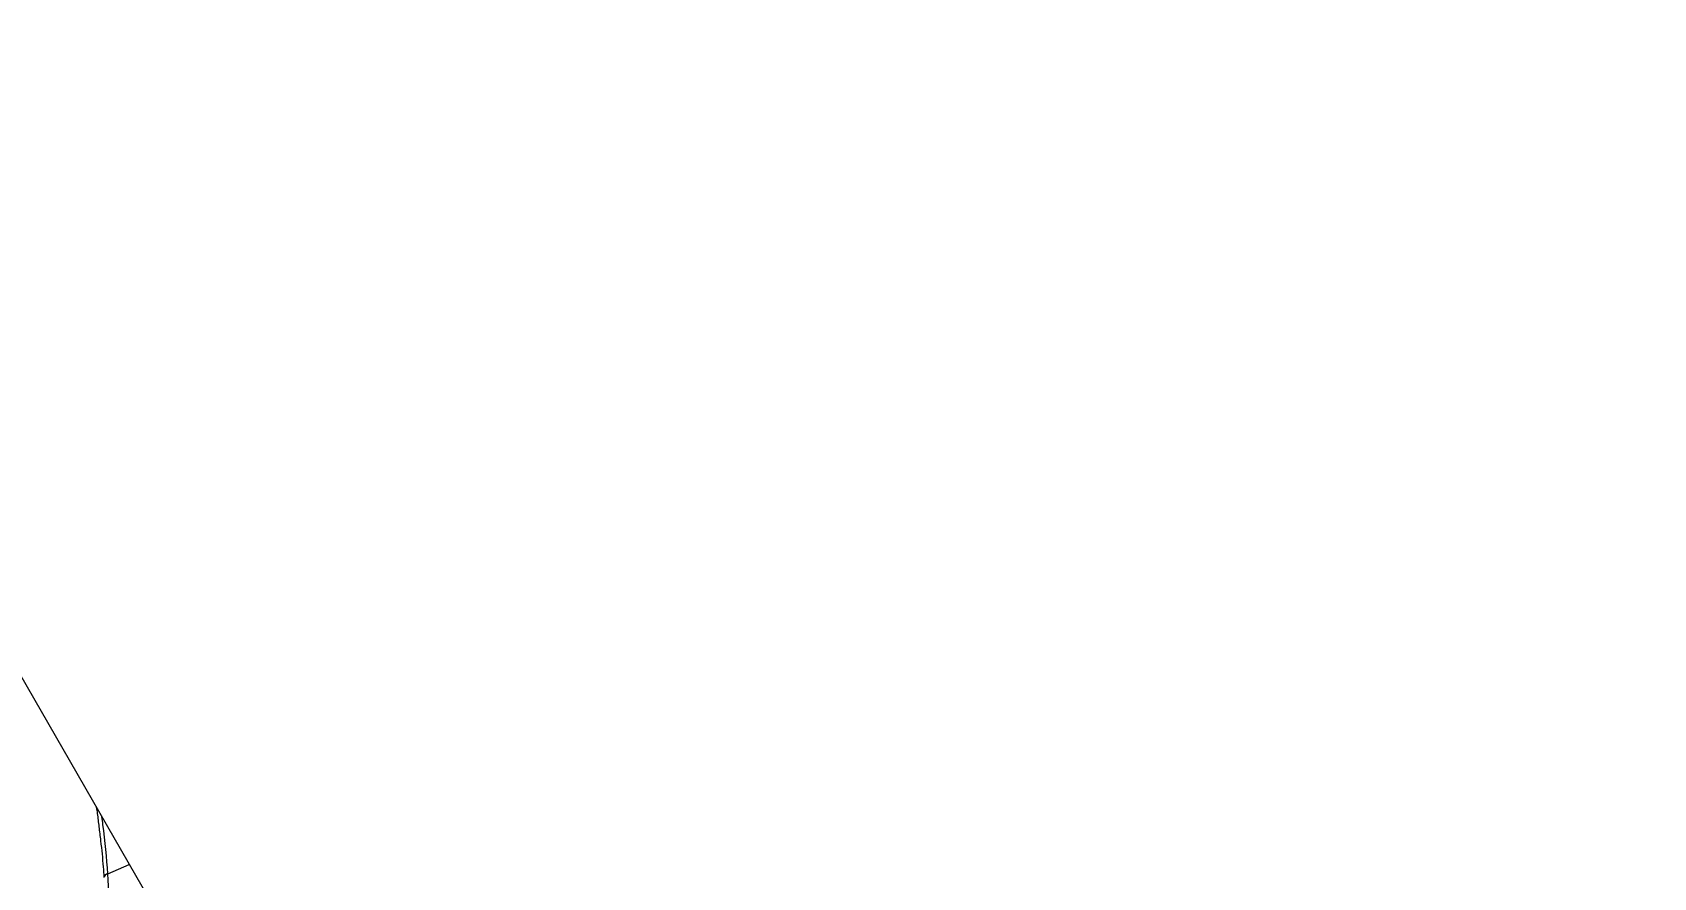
# Model space of a CAD drawing. Header units: millimetres. Extents: x -10881 to 8954, y -8695 to 5624.
# Drawn here: x 2408.6 to 2623, y -3226.7 to -3115 of the extents above; entities that cross this region are included whole.
import ezdxf

# ---------------------------------------------------------------- set-up
doc = ezdxf.new("R2010")
doc.units = ezdxf.units.MM
for name, color, linetype in [('DIKOM_ОБЪЕКТ', 7, 'Continuous'), ('DIKOM_РАЗМЕР_ЗОНА', 7, 'Continuous'), ('DIKOM_РАЗМЕР_ОБЪЕКТА', 7, 'Continuous')]:
    doc.layers.add(name, color=color, linetype=linetype)
doc.styles.add('style1', font='arial.ttf', dxfattribs={"width": 0.8})
doc.dimstyles.new('1-50', dxfattribs={"dimtxt": 300, "dimasz": 200, "dimexe": 100, "dimexo": 0, "dimgap": 100, "dimtad": 1, "dimtxsty": 'style1', "dimcen": 200, "dimclrd": 7, "dimclre": 7, "dimclrt": 7, "dimadec": 1, "dimazin": 2, "dimtfac": 1, "dimtmove": 0, "dimatfit": 2, "dimfxl": 0, "dimlwd": 25, "dimlwe": 18, "dimarcsym": 0})

# ---------------------------------------------------------------- blocks, each defined once
blk = doc.blocks.new('*D10')
at = {"layer": 'Defpoints', "color": 0, "transparency": 16777216}
for p in [(-7152.73, 2730.8), (7385.22, 911.28), (7385.22, -7693.77)]:
    blk.add_point(p, dxfattribs=at)
at = {"layer": 'DIKOM_РАЗМЕР_ОБЪЕКТА', "color": 7, "lineweight": 18, "transparency": 16777216}
for p, q in [((-7152.73, 2730.8), (-7152.73, -7793.77)), ((7385.22, 911.28), (7385.22, -7793.77))]:
    blk.add_line(p, q, dxfattribs=at)
at = {"layer": 'DIKOM_РАЗМЕР_ОБЪЕКТА', "color": 7, "lineweight": 25, "transparency": 16777216}
blk.add_line((-6952.73, -7693.77), (7185.22, -7693.77), dxfattribs=at)
at = {"layer": 'DIKOM_РАЗМЕР_ОБЪЕКТА', "color": 7, "transparency": 16777216}
for points in [[(-6952.73, -7660.43), (-6952.73, -7727.1), (-7152.73, -7693.77)], [(7185.22, -7660.43), (7185.22, -7727.1), (7385.22, -7693.77)]]:
    blk.add_solid(points, dxfattribs=at)
at = {"layer": 'DIKOM_РАЗМЕР_ОБЪЕКТА', "color": 7, "transparency": 16777216, "insert": (116.24, -7440.59), "char_height": 300, "attachment_point": 5, "style": 'style1'}
blk.add_mtext('14500', dxfattribs=at)
blk = doc.blocks.new('*D12')
at = {"layer": 'Defpoints', "color": 0, "transparency": 16777216}
for p in [(-9113.32, 3014.05), (8954.2, 2756.48), (8954.2, -8594.51)]:
    blk.add_point(p, dxfattribs=at)
at = {"layer": 'DIKOM_РАЗМЕР_ЗОНА', "color": 7, "lineweight": 18, "transparency": 16777216}
for p, q in [((-9113.32, 3014.05), (-9113.32, -8694.51)), ((8954.2, 2756.48), (8954.2, -8694.51))]:
    blk.add_line(p, q, dxfattribs=at)
at = {"layer": 'DIKOM_РАЗМЕР_ЗОНА', "color": 7, "lineweight": 25, "transparency": 16777216}
blk.add_line((-8913.32, -8594.51), (8754.2, -8594.51), dxfattribs=at)
at = {"layer": 'DIKOM_РАЗМЕР_ЗОНА', "color": 7, "transparency": 16777216}
for points in [[(-8913.32, -8561.18), (-8913.32, -8627.85), (-9113.32, -8594.51)], [(8754.2, -8561.18), (8754.2, -8627.85), (8954.2, -8594.51)]]:
    blk.add_solid(points, dxfattribs=at)
at = {"layer": 'DIKOM_РАЗМЕР_ЗОНА', "color": 7, "transparency": 16777216, "insert": (-79.56, -8341.34), "char_height": 300, "attachment_point": 5, "style": 'style1'}
blk.add_mtext('18000', dxfattribs=at)

msp = doc.modelspace()

# ---------------------------------------------------------------- linework, layer by layer
at = {"layer": 'DIKOM_ОБЪЕКТ', "color": 7, "linetype": 'Continuous', "lineweight": 15}
for p, q in [((2317.139, -3044.411), (2448.205, -3271.4)), ((2418.541, -3226.17), (2421.387, -3224.954))]:
    msp.add_line(p, q, dxfattribs=at)
msp.add_arc((2418.657, -3226.787), 0.628, 100.59477, 169.44061, dxfattribs=at)
for points, knots in [([(2417.025, -3217.4), (2417.066, -3217.667), (2417.201, -3218.537), (2417.297, -3219.371), (2417.363, -3219.949)], [0, 0, 0, 0, 0.30660708, 1, 1, 1, 1]), ([(2417.363, -3219.949), (2417.442, -3220.568), (2417.675, -3222.39), (2417.893, -3224.637), (2417.997, -3226.205), (2418.028, -3226.669)], [0, 0, 0, 0, 0.2656324, 0.7824593, 1, 1, 1, 1]), ([(2418.541, -3226.17), (2418.386, -3224.056), (2418.208, -3221.639), (2417.803, -3218.991), (2417.752, -3218.659)], [0, 0, 0, 0, 0.8747274, 1, 1, 1, 1]), ([(2418.654, -3237.924), (2418.737, -3236.179), (2418.904, -3232.646), (2418.663, -3228.346), (2418.541, -3226.17)], [0, 0, 0, 0, 0.4938461, 1, 1, 1, 1])]:
    msp.add_open_spline(points, degree=3, knots=knots, dxfattribs=at)

# ---------------------------------------------------------------- dimensions: what is measured, and where the dimension line sits
at = {"layer": 'DIKOM_РАЗМЕР_ЗОНА'}
dim = msp.add_linear_dim(base=(8954.2, -8594.513), p1=(-9113.319, 3014.045), p2=(8954.2, 2756.48), text='18000', dimstyle='1-50', dxfattribs=at)
dim.commit()
dim.dimension.update_dxf_attribs({"geometry": '*D12', "text_midpoint": (-79.559, -8594.513), "dimtype": 160})
at = {"layer": 'DIKOM_РАЗМЕР_ОБЪЕКТА'}
dim = msp.add_linear_dim(base=(7385.217, -7693.766), p1=(-7152.73, 2730.795), p2=(7385.217, 911.281), text='14500', dimstyle='1-50', dxfattribs=at)
dim.commit()
dim.dimension.update_dxf_attribs({"geometry": '*D10', "text_midpoint": (116.244, -7693.766), "dimtype": 160})

doc.saveas('drawing.dxf')
